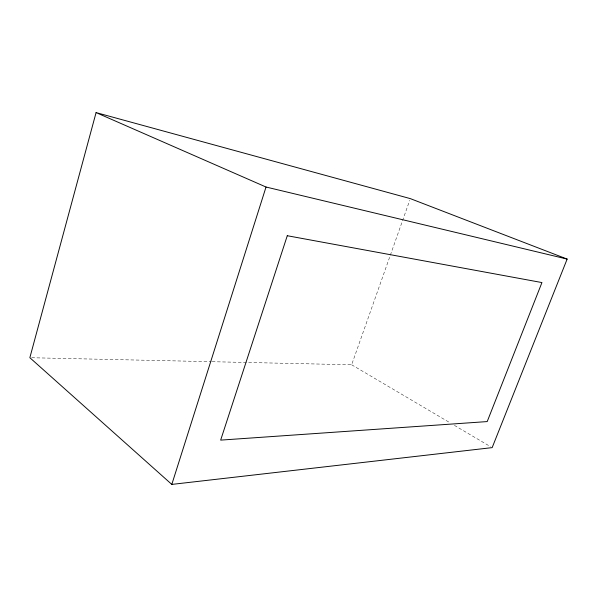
<?xml version="1.0" encoding="UTF-8"?>
<svg xmlns="http://www.w3.org/2000/svg" width="597" height="597" viewBox="0 0 597 597"><rect width="100%" height="100%" fill="white"/><g stroke="black" fill="none" stroke-linecap="round" stroke-linejoin="round"><path stroke-width="0.45" stroke-dasharray="2.98 2.24" d="M212.136 361.707L351.64 364.774L409.706 200.383M31.708 357.745L211.204 361.685M351.64 364.774L450.407 423.004M454.421 425.377L490.555 446.683"/><path stroke-width="0.9" d="M96.08 112.594L29.85 357.7L171.809 484.406L492.159 447.623L567.15 259.083L410.326 198.622L96.08 112.594L266.031 187.025L567.15 259.083M171.809 484.406L266.031 187.025M287.276 235.725L220.659 440.116L487.204 421.579L541.942 282.568L287.276 235.725"/></g></svg>
